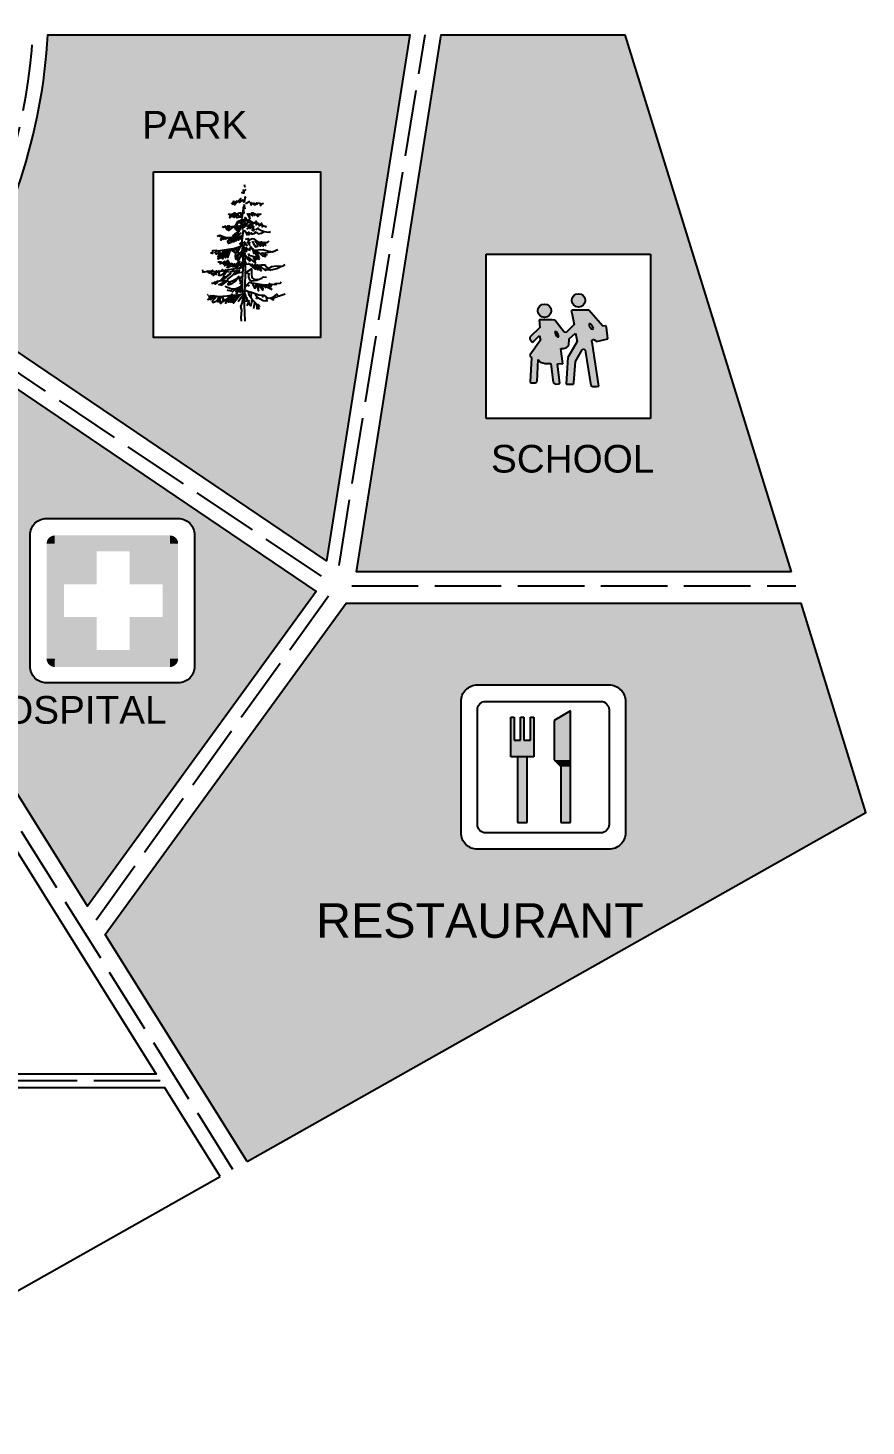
# Model space of a CAD drawing. Header units: metres. Extents: x 368 to 3789, y -155 to 1148.
# Drawn here: x 997.2 to 1118.3, y 541.2 to 743.3 of the extents above; entities that cross this region are included whole.
import ezdxf

# ---------------------------------------------------------------- set-up
doc = ezdxf.new("R2010")
doc.units = ezdxf.units.M
doc.linetypes.add('ACAD_ISO02W100', pattern=[15, 12, -3])
doc.styles.get("Standard").update_dxf_attribs({"font": 'arial.ttf'})

# ---------------------------------------------------------------- blocks, each defined once
blk = doc.blocks.new('45')
blk.add_lwpolyline([(140.082, 202.168), (140.082, 204.168, -0.414214), (140.332, 204.418), (142.332, 204.418, -0.414214), (142.582, 204.168), (142.582, 202.168, -0.414214), (142.332, 201.918), (140.332, 201.918, -0.414214)], format="xyb", close=True)
at = {"color": 3, "const_width": 0.125}
for points in [[(140.395, 204.035, -0.414214), (140.457, 204.097, -0.414214)], [(142.27, 204.035, 0.414214), (142.207, 204.097, 0.414214)], [(140.395, 202.285, 0.414214), (140.457, 202.222, 0.414214)], [(142.27, 202.285, -0.414214), (142.207, 202.222, -0.414214)]]:
    blk.add_lwpolyline(points, format="xyb", dxfattribs=at)
at = {"color": 3}
for points in [[(140.332, 202.285), (140.595, 202.285), (140.332, 204.035), (140.595, 204.035)], [(142.207, 204.035), (142.207, 204.16), (140.457, 204.035), (140.457, 204.16)], [(140.595, 204.051), (140.595, 203.918), (142.095, 204.051), (142.095, 203.918)], [(142.095, 202.285), (142.332, 202.285), (142.095, 204.035), (142.332, 204.035)], [(140.595, 203.418), (140.595, 203.918), (141.095, 203.418), (141.095, 203.918)], [(141.595, 203.418), (141.595, 203.918), (142.095, 203.418), (142.095, 203.918)], [(140.595, 202.918), (140.595, 202.418), (141.095, 202.918), (141.095, 202.418)], [(141.595, 202.918), (141.595, 202.418), (142.095, 202.918), (142.095, 202.418)], [(142.207, 202.16), (142.207, 202.285), (140.457, 202.16), (140.457, 202.285)], [(140.595, 202.285), (140.595, 202.418), (142.095, 202.285), (142.095, 202.418)]]:
    blk.add_solid(points, dxfattribs=at)
blk = doc.blocks.new('A$C47BE7189')
for p, q in [((302.7, 563.2), (302.7, 803.2)), ((302.7, 803.2), (322.7, 803.2)), ((322.7, 803.2), (322.7, 663.2)), ((362.7, 663.2), (362.7, 803.2)), ((362.7, 803.2), (382.7, 803.2)), ((382.7, 803.2), (382.7, 663.2)), ((422.7, 663.2), (422.7, 803.2)), ((422.7, 803.2), (442.7, 803.2)), ((442.7, 803.2), (442.7, 563.2)), ((666.7, 843.2), (566.7, 783.2)), ((566.7, 783.2), (566.7, 543.2)), ((666.7, 163.2), (666.7, 843.2)), ((322.7, 663.2), (362.7, 663.2)), ((382.7, 663.2), (422.7, 663.2)), ((442.7, 563.2), (302.7, 563.2)), ((342.7, 563.2), (342.7, 163.2)), ((402.7, 163.2), (402.7, 563.2)), ((566.7, 543.2), (606.7, 503.2)), ((606.7, 503.2), (606.7, 163.2)), ((342.7, 163.2), (402.7, 163.2)), ((606.7, 163.2), (666.7, 163.2))]:
    blk.add_line(p, q)
for points in [[(0, 100), (0, 900, -0.414214), (100, 1000), (900, 1000, -0.414214), (1000, 900), (1000, 100, -0.414214), (900, 0), (100, 0, -0.414214)], [(100, 150), (100, 850, -0.414214), (150, 900), (850, 900, -0.414214), (900, 850), (900, 150, -0.414214), (850, 100), (150, 100, -0.414214)]]:
    blk.add_lwpolyline(points, format="xyb", close=True)
for points in [[(302.7, 803.2), (322.7, 803.2), (302.7, 563.2), (322.7, 563.2)], [(362.7, 803.2), (382.7, 803.2), (362.7, 663.2), (382.7, 663.2)], [(422.7, 803.2), (442.7, 803.2), (422.7, 663.2), (442.7, 663.2)], [(566.7, 543.2), (666.7, 543.2), (566.7, 783.2), (666.7, 843.2)], [(322.7, 663.2), (322.7, 563.2), (442.7, 663.2), (442.7, 563.2)], [(342.7, 563.2), (402.7, 563.2), (342.7, 163.2), (402.7, 163.2)], [(566.7, 543.2), (606.7, 503.2), (666.7, 543.2), (666.7, 503.2)], [(606.7, 503.2), (606.7, 163.2), (666.7, 503.2), (666.7, 163.2)]]:
    blk.add_solid(points)
blk = doc.blocks.new('A$C0FD76EB8')
at = {"true_color": 0x0094d4}
h = blk.add_hatch(color=142, dxfattribs=at)
h.paths.add_polyline_path([(521.4, 718.2, 1), (603, 718.2, 1)])
h.paths.add_polyline_path([(314.6, 655.3, 1), (396.2, 655.3, 1)])
h.paths.add_polyline_path([(504.4, 483.7), (544.6, 518.8), (553.2, 468.2), (497.5, 370.6), (488.1, 211.3), (491.5, 208.8), (532.6, 208.8), (534.4, 218.2), (542.9, 346.6), (584.1, 416.9), (590.9, 423.7), (602.1, 414.3), (605.5, 404), (637.2, 201.1), (649.2, 193.4), (672.3, 195.1), (685.2, 196.8), (647.6, 452), (644.2, 470.9), (643.7, 473.5), (648.5, 481.1), (656.2, 479.4), (665.6, 473.4), (670.7, 467.4), (740.2, 483.7), (731.6, 555.6), (727.3, 563.4), (709.3, 561.6), (624.4, 657.9), (520.7, 659.6), (518.2, 651.1), (520.7, 641.6), (535.3, 570.6), (487.3, 523.5), (474.4, 524.3), (417.9, 597.1), (402.5, 600.5), (322.8, 599.7), (326.2, 552.6), (266.2, 493.5), (265.3, 484.9), (279.9, 464.4), (286.8, 465.2), (325.3, 503.8), (327.9, 495.2), (330.5, 476.4), (267, 384.3), (267.8, 375.8), (277.3, 370.6), (267.8, 221.6), (273, 216.5), (286.7, 215.6), (299.5, 215.6), (306.4, 220.8), (309.8, 224.2), (316.7, 358.6), (331.3, 341.5), (359.5, 333.8), (393.8, 333.8), (407.5, 219.1), (420.4, 208.8), (440.9, 210.5), (448.7, 213.1), (434.1, 332.9), (449.5, 334.7), (466.7, 332.1), (455.5, 424.6), (471.8, 424.6), (488.1, 429.7), (498.4, 440), (503.5, 443.4)])
h.paths.add_polyline_path([(423.8, 507.9), (421.2, 519.9), (418.7, 529.3), (428.1, 525.9), (438.4, 511.4), (441.8, 495.9), (435, 495.9), (429, 501.9)], flags=16)
h.paths.add_polyline_path([(627.8, 563.6), (626.9, 577.3), (638.1, 573.9), (645.8, 564.4), (654.3, 549), (648.3, 543), (638.1, 545.6), (632.1, 554.2)], flags=16)
at = {"color": 142, "true_color": 0x0094d4}
for p, q in [((0, 0), (0, 1000)), ((0, 1000), (1000, 1000)), ((1000, 1000), (1000, 0)), ((402.5, 600.5), (322.8, 599.7)), ((322.8, 599.7), (326.2, 552.6)), ((417.9, 597.1), (402.5, 600.5)), ((474.4, 524.3), (417.9, 597.1)), ((520.7, 659.6), (518.2, 651.1)), ((518.2, 651.1), (520.7, 641.6)), ((624.4, 657.9), (520.7, 659.6)), ((520.7, 641.6), (535.3, 570.6)), ((709.3, 561.6), (624.4, 657.9)), ((326.2, 552.6), (266.2, 493.5)), ((428.1, 525.9), (418.7, 529.3)), ((418.7, 529.3), (421.2, 519.9)), ((421.2, 519.9), (423.8, 507.9)), ((438.4, 511.4), (428.1, 525.9)), ((441.8, 495.9), (438.4, 511.4)), ((487.3, 523.5), (474.4, 524.3)), ((535.3, 570.6), (487.3, 523.5)), ((504.4, 483.7), (544.6, 518.8)), ((544.6, 518.8), (553.2, 468.2)), ((638.1, 573.9), (626.9, 577.3)), ((626.9, 577.3), (627.8, 563.6)), ((627.8, 563.6), (632.1, 554.2)), ((632.1, 554.2), (638.1, 545.6)), ((645.8, 564.4), (638.1, 573.9)), ((638.1, 545.6), (648.3, 543)), ((654.3, 549), (645.8, 564.4)), ((648.3, 543), (654.3, 549)), ((727.3, 563.4), (709.3, 561.6)), ((731.6, 555.6), (727.3, 563.4)), ((740.2, 483.7), (731.6, 555.6)), ((266.2, 493.5), (265.3, 484.9)), ((265.3, 484.9), (279.9, 464.4)), ((330.5, 476.4), (267, 384.3)), ((279.9, 464.4), (286.8, 465.2)), ((286.8, 465.2), (325.3, 503.8)), ((325.3, 503.8), (327.9, 495.2)), ((327.9, 495.2), (330.5, 476.4)), ((423.8, 507.9), (429, 501.9)), ((429, 501.9), (435, 495.9)), ((435, 495.9), (441.8, 495.9)), ((471.8, 424.6), (488.1, 429.7)), ((488.1, 429.7), (498.4, 440)), ((553.2, 468.2), (497.5, 370.6)), ((498.4, 440), (503.5, 443.4)), ((503.5, 443.4), (504.4, 483.7)), ((643.7, 473.5), (648.5, 481.1)), ((644.2, 470.9), (643.7, 473.5)), ((647.6, 452), (644.2, 470.9)), ((685.2, 196.8), (647.6, 452)), ((648.5, 481.1), (656.2, 479.4)), ((656.2, 479.4), (665.6, 473.4)), ((665.6, 473.4), (670.7, 467.4)), ((670.7, 467.4), (740.2, 483.7)), ((267, 384.3), (267.8, 375.8)), ((267.8, 375.8), (277.3, 370.6)), ((277.3, 370.6), (267.8, 221.6)), ((309.8, 224.2), (316.7, 358.6)), ((316.7, 358.6), (331.3, 341.5)), ((331.3, 341.5), (359.5, 333.8)), ((466.7, 332.1), (455.5, 424.6)), ((455.5, 424.6), (471.8, 424.6)), ((497.5, 370.6), (488.1, 211.3)), ((534.4, 218.2), (542.9, 346.6)), ((542.9, 346.6), (584.1, 416.9)), ((584.1, 416.9), (590.9, 423.7)), ((590.9, 423.7), (602.1, 414.3)), ((602.1, 414.3), (605.5, 404)), ((605.5, 404), (637.2, 201.1)), ((359.5, 333.8), (393.8, 333.8)), ((393.8, 333.8), (407.5, 219.1)), ((434.1, 332.9), (449.5, 334.7)), ((448.7, 213.1), (434.1, 332.9)), ((449.5, 334.7), (466.7, 332.1)), ((267.8, 221.6), (273, 216.5)), ((273, 216.5), (286.7, 215.6)), ((286.7, 215.6), (299.5, 215.6)), ((299.5, 215.6), (306.4, 220.8)), ((306.4, 220.8), (309.8, 224.2)), ((407.5, 219.1), (420.4, 208.8)), ((420.4, 208.8), (440.9, 210.5)), ((440.9, 210.5), (448.7, 213.1)), ((488.1, 211.3), (491.5, 208.8)), ((491.5, 208.8), (532.6, 208.8)), ((532.6, 208.8), (534.4, 218.2)), ((637.2, 201.1), (649.2, 193.4)), ((649.2, 193.4), (672.3, 195.1)), ((672.3, 195.1), (685.2, 196.8)), ((1000, 0), (0, 0))]:
    blk.add_line(p, q, dxfattribs=at)
for centre in [(355.4, 655.3), (562.2, 718.2)]:
    blk.add_circle(centre, 40.8, dxfattribs=at)

msp = doc.modelspace()

# ---------------------------------------------------------------- hatches: boundary and pattern name
at = {"true_color": 0xb6b7b4}
h = msp.add_hatch(color=253, dxfattribs=at)
h.dxf.hatch_style = 1
h.paths.add_polyline_path([(797.34, 800.66), (737.25, 800.66), (747.05, 746.8), (797.34, 746.8)])
h.paths.add_polyline_path([(782.5, 769.2, -0.414214), (779.94, 766.64), (759.49, 766.64, -0.414214), (756.93, 769.2), (756.93, 789.66, -0.414214), (759.49, 792.21), (779.94, 792.21, -0.414214), (782.5, 789.66)], flags=16)
h.paths.add_polyline_path([(779.94, 770.48, -0.414214), (778.67, 769.2), (760.77, 769.2, -0.414214), (759.49, 770.48), (759.49, 788.38, -0.414214), (760.77, 789.66), (778.67, 789.66, -0.414214), (779.94, 788.38)], flags=0)
h.paths.add_polyline_path([(764, 773.02), (764, 773.53), (767.58, 773.53), (767.07, 780.69), (766.04, 780.69), (766.04, 785.29), (772.69, 785.29), (772.69, 784.27), (773.2, 783.76), (773.49, 784.05), (774.74, 782.74), (774.23, 776.09, -0.414214), (773.46, 775.32), (776.42, 773.02)], flags=0)
h.paths.add_polyline_path([(771.67, 779.16), (771.56, 779.16), (771.49, 778.17, 1.198575)], flags=0)
h.paths.add_polyline_path([(837.95, 746.8, -0.183556), (858.41, 800.66), (801.78, 800.66), (801.78, 746.8)])
h.paths.add_polyline_path([(807.69, 767.79), (807.69, 791.55), (831.45, 791.55), (831.45, 767.79)], flags=16)
h.paths.add_polyline_path([(815.3, 782.87), (815.36, 782.03), (816.14, 782.39, -0.269515)], flags=0)
h.paths.add_polyline_path([(820.63, 780.11), (820.83, 778.91), (819.51, 776.59), (819.29, 772.81), (819.37, 772.75), (820.34, 772.75), (820.39, 772.97), (820.59, 776.02), (821.93, 778.31), (822.83, 772.56), (823.11, 772.38), (823.66, 772.42), (823.97, 772.46), (823.08, 778.53), (822.99, 778.97), (822.98, 779.04), (823.64, 780.1), (823.24, 780.83), (822.66, 780.26), (822.58, 781.5), (823.97, 781.08), (824.54, 781.13), (822.53, 783.42), (820.06, 783.46), (820.01, 783.29), (820.66, 780.13)], flags=0)
h.paths.add_polyline_path([(818.9, 777.87), (819.29, 778), (819.65, 778.36), (819.7, 780.65), (817.96, 778.94), (817.7, 780.14), (817.53, 780.75), (818.11, 779.94), (818.56, 777.87)], flags=0)
h.paths.add_polyline_path([(817.07, 775.49), (815.2, 776), (815.05, 773.11), (814.97, 773.03), (814.01, 772.31), (814.28, 776.59), (813.94, 776.78), (814.85, 778.1), (813.92, 779.42), (815.16, 780.64), (815.59, 779.18), (814.32, 777.34), (814.05, 773.05), (814.18, 772.93), (814.5, 772.91), (814.81, 772.91), (814.97, 773.03), (815.05, 773.11), (815.21, 776.31), (815.56, 775.9), (816.23, 775.72), (818.19, 775.72), (818.76, 775.78), (818.78, 775.68), (818.15, 774.48), (818.35, 772.85), (817.43, 772.54)], flags=0)
h.paths.add_polyline_path([(824.08, 779), (823.28, 779.18), (823.7, 778.91)], flags=0)
h.paths.add_polyline_path([(1008.36, 612.26), (1028.85, 579.46), (1118.29, 629.9), (1108.92, 660.19), (1043.16, 660.19)])
h.paths.add_polyline_path([(1059.77, 645.98, -0.414214), (1062.15, 648.36), (1081.16, 648.36, -0.414214), (1083.53, 645.98), (1083.53, 626.97, -0.414214), (1081.16, 624.6), (1062.15, 624.6, -0.414214), (1059.77, 626.97)], flags=16)
h.paths.add_polyline_path([(1062.15, 644.79, -0.414214), (1063.34, 645.98), (1079.97, 645.98, -0.414214), (1081.16, 644.79), (1081.16, 628.16, -0.414214), (1079.97, 626.97), (1063.34, 626.97, -0.414214), (1062.15, 628.16)], flags=0)
h.paths.add_polyline_path([(1068.87, 643.68), (1068.87, 640.36), (1069.82, 640.36), (1069.82, 643.68)], flags=0)
h.paths.add_polyline_path([(1068.39, 643.68), (1068.39, 640.36), (1066.96, 637.98), (1070.29, 637.98), (1070.29, 643.68)], flags=0)
h.paths.add_polyline_path([(1044.65, 664.69), (1107.53, 664.69), (1083.5, 742.35), (1056.92, 742.35)])
h.paths.add_polyline_path([(1063.39, 686.89), (1063.39, 710.65), (1087.15, 710.65), (1087.15, 686.89)], flags=16)
h.paths.add_polyline_path([(1071, 701.97), (1071.06, 701.14), (1071.85, 701.49, -0.269515)], flags=0)
h.paths.add_polyline_path([(1076.33, 699.21), (1076.54, 698.01), (1075.22, 695.7), (1074.99, 691.91), (1075.07, 691.85), (1076.05, 691.85), (1076.09, 692.07), (1076.29, 695.13), (1077.64, 697.42), (1078.53, 691.67), (1078.82, 691.48), (1079.37, 691.52), (1079.67, 691.56), (1078.78, 697.63), (1078.7, 698.08), (1078.69, 698.14), (1079.35, 699.2), (1078.94, 699.93), (1078.37, 699.36), (1078.29, 700.61), (1079.68, 700.18), (1080.25, 700.23), (1078.23, 702.52), (1075.77, 702.56), (1075.71, 702.39), (1076.36, 699.24)], flags=0)
h.paths.add_polyline_path([(1074.6, 696.98), (1074.99, 697.1), (1075.36, 697.47), (1075.41, 699.75), (1073.66, 698.04), (1073.4, 699.24), (1073.24, 699.85), (1073.81, 699.04), (1074.27, 696.98)], flags=0)
h.paths.add_polyline_path([(1069.98, 695.7), (1069.64, 695.88), (1070.55, 697.2), (1069.62, 698.52), (1070.86, 699.74), (1071.3, 698.28), (1070.03, 696.44), (1069.76, 692.15), (1069.88, 692.03), (1070.21, 692.01), (1070.51, 692.01), (1070.67, 692.13), (1070.76, 692.22), (1070.92, 695.41), (1071.26, 695), (1071.94, 694.82), (1073.89, 694.82), (1074.47, 694.88), (1074.48, 694.78), (1073.86, 693.58), (1074.05, 691.95), (1073.13, 691.64), (1072.78, 694.59), (1070.9, 695.1), (1070.76, 692.22), (1070.67, 692.13), (1069.71, 691.41)], flags=0)
h.paths.add_polyline_path([(1079.79, 698.1), (1078.98, 698.28), (1079.41, 698.01)], flags=0)
h.paths.add_polyline_path([(1005.79, 616.38), (1038.83, 661.88), (984.38, 698.71, -0.080884), (965.75, 680.47)])
h.paths.add_polyline_path([(997.51, 670.04, -0.414214), (999.89, 672.42), (1018.89, 672.42, -0.414214), (1021.27, 670.04), (1021.27, 651.04, -0.414214), (1018.89, 648.66), (999.89, 648.66, -0.414214), (997.51, 651.04)], flags=16)
h.paths.add_polyline_path([(1037.55, 610.42), (1087.48, 610.42), (1087.48, 618.18), (1037.55, 618.18)], flags=24)
h.paths.add_polyline_path([(1063.07, 677.96), (1088.73, 677.96), (1088.73, 684.16), (1063.07, 684.16)], flags=24)
h.paths.add_polyline_path([(988.54, 641.64), (1018.25, 641.64), (1018.25, 647.85), (988.54, 647.85)], flags=25)
at = {"true_color": 0x00b699}
h = msp.add_hatch(color=122, dxfattribs=at)
h.dxf.hatch_style = 1
h.paths.add_polyline_path([(927.71, 732.97, -0.283156), (910.6, 732.86), (865.73, 691.11, 0.343148), (959.92, 681.4)])
h.paths.add_polyline_path([(929.36, 692.49), (903.76, 692.49), (903.76, 718.09), (929.36, 718.09)], flags=16)
h.paths.add_polyline_path([(928.72, 695.05, -0.414214), (926.8, 693.13), (906.32, 693.13, -0.414214), (904.4, 695.05), (904.4, 715.53, -0.414214), (906.32, 717.45), (926.8, 717.45, -0.414214), (928.72, 715.53)], flags=0)
h.paths.add_polyline_path([(925.86, 698.22), (907.26, 698.22), (907.26, 712.36), (925.86, 712.36)], flags=0)
h.paths.add_polyline_path([(924.84, 699.97), (919.52, 705.29), (924.84, 710.61)], flags=0)
h.paths.add_polyline_path([(924.11, 699.24), (909.01, 699.24), (914.9, 705.14, 0.755203), (917.77, 703.54), (918.79, 704.57)], flags=0)
h.paths.add_polyline_path([(1052.37, 742.35), (1000.06, 742.35, -0.131841), (986.95, 702.4), (1040.35, 666.29)])
h.paths.add_polyline_path([(1015.32, 698.58), (1015.32, 722.55), (1039.45, 722.55), (1039.45, 698.58)], flags=16)
h.paths.add_polyline_path([(1030.47, 706.97), (1030.98, 707.18), (1031.13, 707.3)], flags=0)
h.paths.add_polyline_path([(1028.78, 704.15), (1028.75, 704.02), (1028.87, 703.86)], flags=0)
h.paths.add_polyline_path([(1032.02, 705.85), (1031.93, 706.19), (1032.12, 706.24), (1032.1, 706.37), (1032.12, 706.24), (1032.45, 706.32), (1032.14, 705.77)], flags=0)
h.paths.add_polyline_path([(1030.21, 706.24), (1030.19, 706.19), (1030.22, 706.19)], flags=0)
h.paths.add_polyline_path([(1025.18, 703.71), (1025.15, 703.67), (1025.24, 703.72)], flags=0)
h.paths.add_polyline_path([(1027.32, 704.9), (1027.71, 705.59), (1027.6, 705.59)], flags=0)
h.paths.add_polyline_path([(1026.61, 705.29), (1027.19, 705.59), (1025.84, 704.48), (1026.08, 705.37)], flags=0)
h.paths.add_polyline_path([(1025.21, 706.15), (1024.74, 706.15), (1026.03, 706.8)], flags=0)
h.paths.add_polyline_path([(1024.83, 708.13), (1024.68, 708.14), (1024.62, 708.09)], flags=0)
h.paths.add_polyline_path([(1024.74, 707.61), (1024.78, 707.82), (1024.8, 707.91), (1026.34, 708.31), (1024.65, 706.93), (1024.75, 707.61)], flags=0)
h.paths.add_polyline_path([(1027.02, 709.25), (1026.45, 708.39), (1026.85, 708.78)], flags=0)
h.paths.add_polyline_path([(1025, 706.8), (1024.61, 706.63), (1024.6, 706.62), (1025.12, 706.68), (1025.19, 706.74)], flags=0)
h.paths.add_polyline_path([(1031.95, 708.52), (1031.36, 709.08), (1030.94, 709.08), (1030.85, 709.06), (1031.28, 708.52), (1031.82, 708.44)], flags=0)
h.paths.add_polyline_path([(1028.23, 711.88), (1028.23, 711.57), (1028.97, 712.12)], flags=0)
h.paths.add_polyline_path([(1025.77, 713.03), (1025.7, 712.81), (1026.37, 713.07)], flags=0)
h.paths.add_polyline_path([(1029.54, 713.52), (1029.5, 713.74), (1028.82, 713.25)], flags=0)
h.paths.add_polyline_path([(1028.53, 711.95), (1028.72, 712.6), (1028.49, 712.4)], flags=0)
h.paths.add_polyline_path([(1028.57, 710.65), (1028.47, 710.61), (1028.59, 710.51)], flags=0)
h.paths.add_polyline_path([(1030.25, 711.1), (1030.46, 710.47), (1031.07, 710.37)], flags=0)
h.paths.add_polyline_path([(1025.66, 709.55), (1025.6, 709.54), (1025.23, 709.32), (1025.66, 709), (1026.2, 709.59), (1025.1, 708.72), (1025.11, 708.72)], flags=0)
h.paths.add_polyline_path([(1029.69, 711.23), (1031.2, 711.32), (1031.28, 711.27), (1032.02, 711.05), (1032.53, 710.97), (1030.5, 710.57)], flags=0)
h.paths.add_polyline_path([(1030.44, 712.44), (1030.37, 712.48), (1030.42, 712.44)], flags=0)
h.paths.add_polyline_path([(1025.75, 710.11), (1025.82, 710.42), (1025.51, 710.3), (1025.3, 709.97), (1025.56, 710.64), (1025.37, 710.56), (1025.11, 710.15), (1024.47, 709.91), (1024.5, 709.94), (1024.91, 710.97), (1023.88, 710.24), (1024.22, 710.84), (1024.22, 710.89), (1024.35, 710.67), (1024.49, 710.67), (1026.34, 711.99), (1026.23, 711.2)], flags=0)
h.paths.add_polyline_path([(1031.62, 714.6), (1031.15, 714.74), (1031.03, 714.6), (1030.99, 714.78), (1030.7, 714.87), (1030.17, 714.29), (1030.17, 714.73), (1029.46, 714.67), (1028.2, 713.86), (1029, 715.37), (1029.84, 715.12), (1030.74, 715.93), (1030.99, 714.78), (1031.15, 714.74), (1031.18, 714.78)], flags=0)
h.paths.add_polyline_path([(1025.96, 714.15), (1026.04, 714.58), (1025.98, 714.57), (1025.81, 714.3)], flags=0)
h.paths.add_polyline_path([(1027.97, 715.57), (1027.92, 715.51), (1027.91, 715.49), (1027.95, 715.42)], flags=0)
h.paths.add_polyline_path([(1028.76, 716.79), (1029.66, 716.17), (1029.37, 717.12), (1030.41, 716.06), (1030.31, 716.49), (1030.83, 716.42), (1030.62, 716.31), (1029.56, 715.06)], flags=0)
h.paths.add_polyline_path([(1027.86, 715.98), (1027.55, 715.94), (1026.21, 715.66), (1026.35, 715.87), (1026.44, 716.35), (1026.91, 716.56), (1027.08, 716.95), (1027.05, 716.91), (1027.45, 716.46), (1028.23, 716.68), (1028.34, 717.5), (1028.5, 716.06), (1028.14, 716.01), (1028.09, 715.71)], flags=0)
h.paths.add_polyline_path([(1030.02, 717.76), (1029.61, 717.99), (1029.46, 717.72), (1029.27, 718.24), (1029.37, 718.2), (1031.05, 717.93), (1030.95, 717.91), (1030.42, 717.1), (1030.4, 717.21)], flags=0)
h.paths.add_polyline_path([(747.86, 742.35), (760.05, 675.31), (844.74, 714.33, -0.089486), (838.07, 742.35)])
h.paths.add_polyline_path([(788.43, 716.37), (766.57, 716.37), (766.57, 738.23), (788.43, 738.23)], flags=16)
h.paths.add_polyline_path([(787.88, 718.56, -0.414214), (786.24, 716.92), (768.76, 716.92, -0.414214), (767.12, 718.56), (767.12, 736.04, -0.414214), (768.76, 737.68), (786.24, 737.68, -0.414214), (787.88, 736.04)], flags=0)
h.paths.add_polyline_path([(782.23, 720.36, -0.414214), (781.32, 719.45), (779.89, 719.45), (779.89, 719.51), (775.18, 719.51), (775.18, 721.02), (780.83, 731.24, -0.346467), (782.23, 729.47)], flags=0)
h.paths.add_polyline_path([(899.34, 680.38), (940.22, 680.38), (940.22, 686.59), (899.34, 686.59)], flags=24)
h.paths.add_polyline_path([(1012.68, 726.34), (1031.45, 726.34), (1031.45, 732.34), (1012.68, 732.34)], flags=24)
h.paths.add_polyline_path([(758.03, 706.75), (807.92, 706.75), (807.92, 712.96), (758.03, 712.96)], flags=24)

# ---------------------------------------------------------------- linework, layer by layer
at = {"linetype": 'ACAD_ISO02W100', "ltscale": 0.8}
for p, q in [((1042.14, 665.62), (1054.6, 742.35)), ((1026.81, 578.31), (929.29, 734.29)), ((1039.59, 664.08), (985.53, 700.36)), ((1040.6, 661.2), (1007.05, 614.35)), ((1043.99, 662.69), (1108.15, 662.69)), ((1016.31, 591.1), (946.19, 591.1))]:
    msp.add_line(p, q, dxfattribs=at)
at = {"color": 3}
for p, q in [((1028.44, 720.72), (1028.55, 720.31)), ((1028.4, 717.88), (1028.55, 717.19)), ((1028.63, 717.95), (1029.23, 718.28)), ((1024.54, 713.22), (1024.91, 713.37)), ((1027.52, 710.94), (1027.91, 711.76)), ((1028.83, 712.4), (1029.28, 711.91)), ((1023.63, 707.74), (1024.18, 707.96)), ((1024.49, 707.66), (1024.29, 707.81)), ((1026.2, 708), (1025.99, 708.22)), ((1028.62, 709.21), (1029.35, 709.25)), ((1028.1, 707.4), (1027.75, 706.97)), ((1029.22, 706.02), (1028.9, 706.25)), ((1031.03, 706.19), (1031.59, 705.76)), ((1031.03, 706.19), (1031.93, 706.19)), ((1031.59, 705.76), (1031.5, 706.02)), ((1031.5, 706.02), (1032.49, 705.55)), ((1032.02, 705.85), (1031.93, 706.19)), ((1032.49, 705.55), (1032.02, 705.85)), ((1023.15, 704.69), (1023.28, 704.82)), ((1027.58, 703.78), (1028.14, 704.6)), ((1028.83, 704.38), (1028.7, 703.74)), ((1028.87, 703.18), (1029.22, 704)), ((1029.45, 705.13), (1029.39, 704.43))]:
    msp.add_line(p, q, dxfattribs=at)
for points in [[(986.95, 702.4, 0.131841), (1000.06, 742.35), (1052.37, 742.35), (1040.35, 666.29)], [(984.38, 698.71), (1038.83, 661.88), (1005.79, 616.38), (965.75, 680.47, 0.080884)]]:
    msp.add_lwpolyline(points, format="xyb", close=True)
for points in [[(1107.53, 664.69), (1044.65, 664.69), (1056.92, 742.35), (1083.5, 742.35)], [(1028.85, 579.46), (1008.36, 612.26), (1043.16, 660.19), (1108.92, 660.19)], [(991.37, 631.06), (801.16, 631.06), (815.44, 644.33), (983.08, 644.33), (1015.72, 592.09), (945.89, 592.09), (945.89, 631.06)], [(1024.97, 577.28), (1016.97, 590.09), (946.49, 590.09), (961.01, 541.21)]]:
    msp.add_lwpolyline(points)
at = {"elevation": 845.66}
for points in [[(1107.53, 664.69), (1083.5, 742.35)], [(1028.85, 579.46), (1118.29, 629.9), (1108.92, 660.19)], [(961.01, 541.21), (1024.97, 577.28)]]:
    msp.add_lwpolyline(points, dxfattribs=at)
msp.add_lwpolyline([(1015.32, 722.55), (1039.45, 722.55), (1039.45, 698.58), (1015.32, 698.58)], close=True)
at = {"color": 3}
for points in [[(1028.06, 719.48), (1028.4, 719.71), (1028.33, 719.34)], [(1028.25, 719.97), (1028.4, 719.71), (1028.74, 720.01)], [(1028.67, 718.73), (1028.56, 718.92), (1028.42, 718.17), (1028.23, 718.51), (1027.7, 718.09), (1027.93, 718.69), (1027.03, 717.76), (1027.41, 718.32), (1026.74, 717.84), (1026.96, 718.28), (1026.55, 717.84)], [(1029.31, 718.13), (1029.46, 717.72), (1029.61, 717.99), (1030.02, 717.76), (1029.83, 718.02), (1030.31, 717.84), (1030.28, 718.06), (1030.72, 717.99), (1030.8, 717.68), (1030.95, 717.91), (1031.25, 717.99)], [(1028.45, 716.53), (1028.34, 717.5), (1028.12, 715.9), (1027.97, 716.61), (1027.45, 716.46), (1027.86, 715.98), (1027.55, 715.94), (1027.36, 715.9), (1027.37, 716.49), (1026.99, 715.94), (1027.14, 716.57), (1026.92, 716.57), (1026.69, 716.02), (1026.77, 716.49), (1026.35, 715.87), (1026.44, 716.35), (1026.25, 716.35), (1026.14, 716.42)], [(1028.53, 715.72), (1028.16, 715.12), (1028.16, 715.68), (1027.9, 715.05), (1027.97, 715.57), (1027.64, 715.19), (1027.68, 715.46), (1027.45, 715.05), (1027.45, 715.34), (1027.19, 714.82)], [(1028.35, 715.75), (1028.53, 715.27), (1028.57, 715.94), (1028.9, 715.38), (1029.01, 715.61), (1029.61, 715.3)], [(1028.86, 716.57), (1029.24, 715.75), (1029.19, 716.49), (1029.66, 716.17), (1029.53, 716.61), (1029.75, 716.61), (1029.93, 716.21), (1030.02, 716.46), (1030.41, 716.06)], [(1025.25, 714.64), (1025.48, 714.53), (1027.79, 714.74), (1027.41, 714), (1027.49, 714.82), (1027.19, 714.19), (1027.08, 714.74), (1026.15, 714.04), (1026.33, 714.75), (1025.96, 714.15), (1026.07, 714.71), (1025.81, 714.3), (1025.73, 714.67), (1025.48, 714.53)], [(1028.01, 713.74), (1027.49, 713.26), (1027.6, 713.63), (1027.15, 713.29), (1026.85, 713.26), (1026.89, 713.37), (1027.12, 713.63), (1027.71, 713.93)], [(1028.2, 714.19), (1028.31, 714.74), (1028.08, 715.01), (1027.64, 713.89), (1027.79, 714.74), (1028.68, 715.12), (1028.42, 714.53), (1028.31, 714.74)], [(1028.31, 713.89), (1028.53, 714), (1028.9, 713.33)], [(1028.83, 714.26), (1029.46, 714.67), (1028.98, 714.64), (1029.46, 715.23), (1029.43, 714.74), (1030.17, 715.42), (1030.17, 714.86), (1030.44, 715.12), (1030.58, 714.74), (1030.92, 715.12), (1031.03, 714.6), (1031.18, 714.78), (1031.62, 714.6), (1029.73, 715.16), (1028.94, 715.27), (1028.61, 714.64)], [(1028.76, 713.59), (1029.13, 713.82), (1029.09, 713.45), (1029.5, 713.74), (1029.54, 713.52), (1030.36, 713.82)], [(1029.2, 714.3), (1029.8, 714.67), (1029.57, 714.11), (1029.73, 714), (1030.02, 714.3)], [(1029.95, 713.93), (1030.21, 713.78), (1030.44, 713.59), (1030.92, 713.66), (1031.33, 713.93), (1032, 713.82), (1032.26, 713.89)], [(1030.13, 714.22), (1030.44, 714.41), (1030.62, 714.19), (1031.33, 713.93)], [(1024.8, 713.14), (1024.91, 713.37), (1025.77, 713.03), (1025.36, 712.77)], [(1025.44, 713), (1025.07, 712.66), (1025.25, 713.1), (1024.99, 713.1)], [(1026.07, 712.96), (1025.7, 712.81), (1025.77, 713.03), (1027.37, 713.14), (1028.24, 713.33)], [(1028.2, 713.07), (1028.01, 712.81), (1027.9, 713.1), (1027.6, 712.66), (1027.64, 713.07), (1027.3, 712.58), (1027.37, 713.14), (1026.96, 712.44), (1026.74, 712.44), (1026.96, 712.89), (1026.78, 713.07), (1026.48, 712.29), (1026.18, 712.17), (1026.07, 712.33), (1026.52, 712.81), (1026.4, 712.96), (1025.92, 712.4)], [(1028.4, 711.7), (1028.23, 711.57), (1028.23, 711.88), (1028.1, 711.05), (1028.18, 710.24), (1028.06, 711.01), (1028.14, 710.24), (1027.97, 710.92), (1027.8, 710.8), (1027.84, 710.2), (1027.54, 709.68), (1027.54, 710.11), (1027.63, 710.76), (1027.24, 709.93), (1027.19, 710.41), (1027.24, 710.54), (1027.24, 710.89), (1027.07, 710.84), (1026.89, 711.01), (1027.28, 711.57), (1026.73, 711.05), (1026.81, 711.4), (1028.23, 711.88)], [(1027.56, 711.61), (1027.24, 710.89), (1027.52, 710.94), (1027.8, 710.8)], [(1027.75, 712.1), (1028.12, 712.4), (1027.93, 711.91), (1028.49, 712.4), (1028.53, 711.95), (1028.61, 712.21), (1028.9, 711.84)], [(1028.57, 711.45), (1028.79, 711.01), (1028.74, 711.61), (1029, 711.32), (1029.35, 711.23)], [(1028.64, 712.81), (1029.01, 712.89), (1029.01, 712.51), (1029.28, 712.21)], [(1031.25, 712.44), (1031.52, 711.88), (1030.96, 712.4), (1031.18, 711.8), (1030.69, 712.21), (1030.77, 711.77), (1030.44, 712.44), (1029.91, 712.81), (1029.61, 712.85), (1029.01, 712.55)], [(1029.09, 711.3), (1029.39, 711.7), (1029.48, 711.4), (1029.65, 711.45), (1029.82, 710.71), (1029.91, 711.14), (1030.16, 710.49), (1030.34, 710.2), (1030.6, 710.2), (1030.47, 710.46), (1030.25, 711.1), (1031.07, 710.37), (1031.54, 710.28), (1031.46, 710.49), (1031.03, 710.84), (1031.5, 710.58), (1031.76, 710.54)], [(1029.61, 712.51), (1029.8, 712.17), (1030.06, 711.69), (1030.4, 711.77), (1030.29, 712.17), (1030.06, 712.44), (1030.12, 712.65)], [(1030.44, 712.44), (1031.37, 712.33), (1031.77, 712.33), (1032.04, 712.51)], [(1026.81, 711.4), (1024.65, 711.05), (1024.4, 711.18), (1023.84, 711.1), (1023.84, 710.71), (1023.84, 710.76), (1023.58, 710.76)], [(1024.44, 711.23), (1024.22, 710.84), (1024.22, 710.89), (1024.35, 710.67), (1024.49, 710.67), (1024.91, 710.97), (1024.62, 710.24), (1024.83, 710.33), (1025.56, 711.18), (1025.18, 710.62), (1025, 710.28), (1024.65, 709.98), (1025.11, 710.15), (1025.79, 711.2), (1025.3, 709.97), (1025.97, 711.05), (1025.75, 710.11), (1026.23, 711.2), (1026.08, 710.15), (1026.53, 711.34)], [(1026.76, 709.34), (1026.64, 709.21), (1026.59, 709.25), (1026.08, 708.91), (1026.33, 709.37), (1025.99, 709.12), (1025.61, 708.94), (1026.2, 709.59), (1025.61, 709.12), (1026.08, 709.77), (1025.43, 709.21), (1025.69, 709.59), (1025.26, 709.34), (1024.96, 709.25), (1025.13, 709.5), (1024.65, 709.46)], [(1028.18, 709.55), (1027.37, 708.73), (1027.8, 709.59), (1027.15, 708.73), (1027.71, 709.59), (1026.85, 708.78), (1027.02, 709.25), (1026.76, 708.86), (1026.64, 708.91), (1026.29, 708.78)], [(1028.44, 709.77), (1028.7, 709.34), (1028.31, 709.93), (1028.18, 709.55), (1028.14, 708.91), (1027.97, 709.12), (1027.84, 708.52)], [(1028.62, 710.46), (1028.92, 709.9), (1029.09, 709.77), (1029.3, 709.68), (1029.22, 709.98), (1029, 710.2), (1029.56, 709.77), (1030.08, 709.34), (1029.99, 709.81), (1029.78, 710.15), (1029.99, 709.93), (1030.25, 709.9), (1030.08, 710.24), (1030.34, 710.02), (1030.68, 709.93)], [(1029, 710.71), (1029.13, 710.49), (1030.08, 710.24)], [(1032.53, 710.97), (1030.98, 710.67), (1030.16, 710.84), (1029.69, 711.23), (1031.2, 711.32), (1031.28, 711.27), (1032.02, 711.05), (1032.53, 710.97), (1033.3, 711.32)], [(1022.42, 708.38), (1022.46, 708.04), (1022.94, 708.13), (1023.23, 708.22), (1024.83, 708.13), (1026.85, 708.52), (1028.31, 708.74)], [(1024.01, 708.17), (1023.41, 707.91), (1023.84, 708.3), (1023.28, 707.96), (1023.23, 708.22)], [(1028.24, 708.04), (1027.71, 707.96), (1027.37, 707.82), (1027.07, 707.7), (1026.94, 707.74), (1026.29, 707.23), (1026.03, 707.01), (1026.03, 706.8), (1025.3, 706.71), (1025, 706.8), (1024.7, 706.67), (1024.62, 706.71), (1024.53, 706.62), (1023.93, 706.37), (1023.71, 706.37)], [(1024.49, 708.26), (1024.09, 707.87), (1023.84, 707.66)], [(1025.82, 708.43), (1025.64, 708.13), (1025.34, 708.26), (1025.3, 708.43), (1025.05, 708.17), (1024.83, 708.13), (1024.78, 708.22), (1023.88, 707.48)], [(1024.83, 708.13), (1024.78, 707.82), (1024.74, 707.61), (1025.09, 707.61), (1025.52, 707.87), (1025.64, 708.13), (1025.99, 708.22), (1025.64, 707.74), (1025.43, 707.57), (1025.47, 707.36)], [(1025.9, 708.82), (1026.08, 708.69), (1026.29, 708.78), (1026.17, 708.94)], [(1026.94, 707.74), (1027.07, 708), (1027.32, 708), (1027.67, 708.09), (1027.75, 708.3), (1027.41, 708.26), (1027.15, 708.13), (1026.94, 708.17), (1026.85, 708.52), (1026.73, 708.13), (1026.42, 708.04), (1026.46, 707.82)], [(1028.53, 707.91), (1029.48, 708.52), (1029.48, 707.74), (1029.56, 707.27), (1029.86, 706.97), (1030.47, 706.97), (1030.98, 707.18), (1031.2, 707.36), (1031.67, 707.31)], [(1029, 709.34), (1030.04, 708.47), (1030.12, 708.6), (1029.61, 709.21), (1030.42, 708.38), (1030.04, 709.21), (1030.68, 708.35), (1030.38, 709.08), (1030.9, 708.22), (1030.85, 708.38)], [(1029.56, 708.86), (1030.94, 709.08), (1031.46, 709.08), (1031.54, 708.91), (1032.23, 708.26)], [(1030.68, 709.08), (1030.98, 708.65), (1031.5, 708.26), (1031.28, 708.52), (1031.59, 708.47)], [(1033.73, 708.86), (1034.16, 708.99), (1034.38, 709.12)], [(1024.06, 706.67), (1024.31, 706.28), (1024.57, 706.54), (1024.65, 706.75), (1024.4, 706.58)], [(1025.21, 706.15), (1026.03, 706.8), (1024.74, 706.15)], [(1025.3, 706.06), (1025.21, 706.15), (1025, 706.15)], [(1028.14, 706.24), (1027.88, 705.93), (1028.23, 705.25), (1027.71, 705.76), (1027.84, 705.16), (1027.71, 705.59), (1027.32, 704.9), (1027.67, 705.76), (1027.32, 705.12), (1027.5, 705.55), (1027.28, 705.2), (1027.32, 705.5), (1027.19, 705.59), (1026.59, 705.59), (1025.77, 705.89), (1025.82, 706.06)], [(1026.08, 706.75), (1026.2, 706.58), (1026.08, 706.32), (1026.42, 706.54), (1026.12, 706.19), (1026.68, 706.41), (1027.11, 706.67), (1027.28, 706.88), (1027.67, 707.4), (1027.75, 706.97), (1027.84, 706.75), (1027.88, 706.45), (1027.8, 706.32)], [(1027.88, 705.93), (1027.19, 705.59), (1026.73, 705.2), (1026.64, 705.29), (1026.08, 705.37), (1026.12, 705.55)], [(1027.67, 707.4), (1027.41, 707.1), (1026.76, 706.75), (1026.46, 706.62), (1026.2, 706.58)], [(1028.53, 705.98), (1028.83, 706.11), (1028.83, 706.19), (1029.22, 706.58), (1029.56, 706.49), (1029.61, 706.45)], [(1028.57, 705.42), (1028.96, 705.29), (1029.65, 705.07), (1030.55, 704.77), (1030.98, 704.69), (1031.28, 704.69)], [(1032.45, 706.32), (1033.05, 706.24), (1032.92, 706.37), (1033.65, 706.45), (1033.78, 706.62)], [(1024.06, 704.64), (1023.19, 704.08), (1024.14, 704.6), (1023.5, 704.08), (1024.27, 704.56), (1023.97, 704.26), (1024.49, 704.56), (1024.14, 704.17), (1023.79, 703.82), (1023.93, 703.65), (1024.4, 703.82), (1024.7, 704.13), (1024.83, 704.47)], [(1023.28, 704.51), (1023.58, 704.6), (1023.28, 704.3)], [(1026.46, 704.73), (1025.73, 703.57), (1025.99, 703.82), (1026.08, 703.82), (1026.68, 704.86), (1026.73, 704.43), (1026.98, 704.64), (1024.83, 704.47), (1023.58, 704.6)], [(1024.96, 704.43), (1024.62, 703.74), (1025.18, 704.51)], [(1024.91, 704.08), (1024.91, 703.74), (1025, 703.52), (1025.34, 703.87), (1025.43, 704.26), (1025.3, 704.43)], [(1025.56, 703.91), (1025.43, 703.78), (1025.17, 703.7)], [(1026.08, 704.64), (1026.17, 704.26), (1025.56, 703.91), (1025.43, 704.08), (1025.34, 704.26)], [(1026.68, 704.86), (1026.17, 703.7), (1026.73, 704.43)], [(1027.97, 704.86), (1026.89, 703.57), (1027.41, 704.69), (1026.98, 704.64), (1026.25, 703.74), (1026.46, 703.78), (1026.51, 703.7), (1027.11, 704.56), (1026.76, 703.7), (1027.41, 704.69), (1028.23, 704.9)], [(1028.53, 704.9), (1028.74, 704.26), (1029.05, 703.82), (1029.13, 703.52), (1029.39, 703.18), (1029.65, 704.04)], [(1028.96, 705.29), (1029.13, 704.82), (1029.65, 704.04), (1029.99, 703.7)], [(1029.82, 702.79), (1029.99, 703.7), (1030.16, 703.52), (1030.29, 702.71), (1030.38, 703.31), (1030.55, 702.71), (1030.47, 703.35), (1030.72, 703.09), (1030.72, 703.05)], [(1030.21, 704.13), (1030.29, 704.43), (1030.08, 704.73), (1030.16, 704.9)], [(1030.29, 704.43), (1031.2, 703.95), (1031.76, 703.87), (1031.68, 704.35)], [(1031.03, 704.43), (1031.28, 704.69), (1031.8, 704.26), (1032.32, 704.3), (1032.79, 704.51), (1033.14, 704.86), (1033.39, 704.56), (1033.91, 704.77), (1034.34, 704.9)], [(1032.15, 704.34), (1032.66, 704.04), (1032.53, 704.38), (1032.49, 704.38), (1032.88, 704.3), (1032.96, 704.43), (1033.26, 704.47)]]:
    msp.add_lwpolyline(points, dxfattribs=at)
for points in [[(1030.31, 716.49), (1030.83, 716.42), (1030.62, 716.31), (1030.41, 716.06)], [(1026.08, 707.57), (1026.46, 707.82), (1025.61, 707.1), (1025.56, 706.92), (1025, 706.8), (1025.47, 707.36), (1025.73, 707.36)], [(1032.58, 708.43), (1033.17, 708.56), (1033.73, 708.86), (1033.09, 708.91), (1032.4, 708.82), (1031.67, 708.35)], [(1029.99, 705.63), (1030.21, 706.24), (1030.51, 705.33), (1030.47, 706.28), (1030.6, 706.02), (1031.11, 705.42), (1030.81, 706.19), (1031.2, 705.63), (1031.03, 706.19), (1029.61, 706.45)], [(1031.93, 706.19), (1032.45, 706.32), (1032.18, 705.85), (1032.1, 706.37), (1032.18, 705.89)]]:
    msp.add_lwpolyline(points, close=True, dxfattribs=at)
at = {"color": 10}
for points in [[(1028.31, 714.15), (1028.12, 712.58), (1028.35, 711.05), (1028.31, 710.53), (1028.57, 710.65), (1028.38, 711.84)], [(1028.06, 700.94), (1028.01, 701.46), (1028.1, 702.53), (1027.97, 703.05), (1028.18, 703.65), (1028.27, 704.77), (1028.18, 705.16), (1028.18, 706.92), (1028.27, 708.52), (1028.36, 709.12), (1028.31, 710.15), (1028.44, 710.58), (1028.57, 710.33), (1028.53, 709.85), (1028.57, 709.21), (1028.57, 707.91)], [(1030.47, 706.97), (1030.21, 706.84), (1029.56, 706.75), (1029.26, 706.92), (1029.09, 707.31), (1029.09, 707.61), (1029.17, 707.79), (1028.57, 707.91), (1028.53, 706.15), (1028.49, 705.16), (1028.44, 704.04), (1028.44, 703.18), (1028.49, 702.19), (1028.53, 700.94)]]:
    msp.add_lwpolyline(points, dxfattribs=at)
at = {"linetype": 'ACAD_ISO02W100', "ltscale": 0.8}
msp.add_arc((919.07, 746.8), 78.96, 305.2229, 356.7703, dxfattribs=at)

# ---------------------------------------------------------------- block references
for name, p, xscale, yscale, zscale in [('A$C0FD76EB8', (1063.39, 686.89), 0.0237597889741748, 0.0237597889741748, 0.0237597889741748), ('45', (-333.82, -1270.35), 9.50391558966992, 9.50391558966992, 9.50391558966992), ('A$C47BE7189', (1059.77, 624.6), 0.0237597889741748, 0.0237597889741748, 0.0237597889741748)]:
    msp.add_blockref(name, p, dxfattribs=dict(xscale=xscale, yscale=yscale, zscale=zscale))

# ---------------------------------------------------------------- texts
for s, height, p in [('PARK ', 4, (1013.68, 727.34)), ('SCHOOL', 4, (1064.1, 679.06)), ('HOSPITAL', 4, (989.58, 642.75)), ('RESTAURANT', 5, (1038.84, 611.8))]:
    msp.add_text(s, height=height).set_placement(p)

doc.saveas('drawing.dxf')
